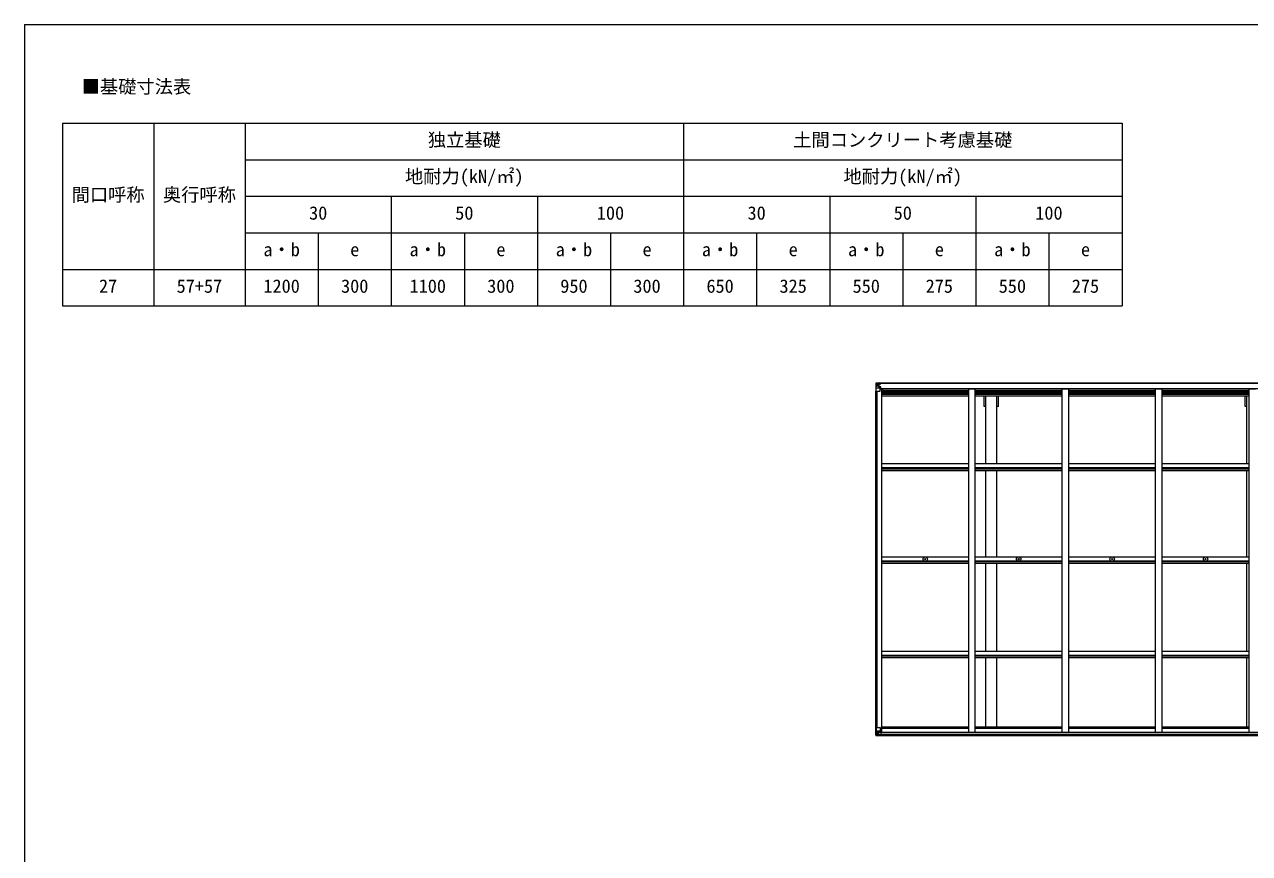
# Model space of a CAD drawing. Units: millimetres at full size, with parts at other scales. Extents: x -9783 to 9892, y -6828 to 6752.
# Drawn here: x -9783 to -395, y 401 to 6752 of the extents above; entities that cross this region are included whole.
import ezdxf
from ezdxf.enums import TextEntityAlignment as Align

# ---------------------------------------------------------------- set-up
doc = ezdxf.new("R2010")
doc.units = ezdxf.units.MM
doc.header["$LTSCALE"] = 35
for name, color, linetype, lineweight in [('0-1_本体', 4, 'Continuous', 9), ('0-2_部品', 7, 'Continuous', 9), ('1-0_FRAME', 7, 'Continuous', 18), ('F-0_240', 7, 'Continuous', 9)]:
    doc.layers.add(name, color=color, linetype=linetype, lineweight=lineweight)
doc.styles.add('ＭＳ ゴシック', font='')
doc.styles.get('ＭＳ ゴシック').set_extended_font_data('MS Gothic')

msp = doc.modelspace()

# ---------------------------------------------------------------- linework, layer by layer
at = {"layer": '0-1_本体'}
for p, q in [((2488.37, 4003.36), (-3236.63, 4003.36)), ((2488.38, 4001.3), (-3236.63, 4001.3)), ((-3226.13, 3961.07), (-3213.13, 3961.07)), ((-3213.13, 1331.15), (-3213.13, 3961.07)), ((-3205.63, 3948.03), (-3205.63, 3963.1)), ((-3205.63, 3963.1), (2457.37, 3963.1)), ((-2547.13, 3948.03), (-3205.63, 3948.03)), ((-2547.13, 3961.07), (-2497.13, 3961.07)), ((-2547.13, 1331.15), (-2547.13, 3961.07)), ((-2497.13, 1331.15), (-2497.13, 3961.07)), ((-1831.13, 3948.03), (-2497.13, 3948.03)), ((-1831.13, 3961.07), (-1781.13, 3961.07)), ((-1831.13, 1331.15), (-1831.13, 3961.07)), ((-1781.13, 1331.15), (-1781.13, 3961.07)), ((-1115.13, 3948.03), (-1781.13, 3948.03)), ((-1115.13, 3961.07), (-1065.13, 3961.07)), ((-1115.13, 1331.15), (-1115.13, 3961.07)), ((-1065.13, 1331.15), (-1065.13, 3961.07)), ((-399.13, 3948.03), (-1065.13, 3948.03)), ((-399.13, 3961.07), (-349.13, 3961.07)), ((-399.13, 1331.15), (-399.13, 3961.07)), ((-3258.13, 1367.5), (-3258.13, 3942.6)), ((-3249.13, 1367.5), (-3249.13, 3942.6)), ((-3248.43, 1367.5), (-3248.43, 3942.6)), ((-2547.13, 3938.66), (-3213.13, 3938.66)), ((-3213.13, 3931.59), (-2547.13, 3931.59)), ((-2547.13, 3927.8), (-3213.13, 3927.8)), ((-2547.13, 3916.46), (-3213.13, 3916.46)), ((-2547.13, 3903.64), (-3213.13, 3903.64)), ((-1831.13, 3938.66), (-2497.13, 3938.66)), ((-2497.13, 3931.59), (-1831.13, 3931.59)), ((-1831.13, 3927.8), (-2497.13, 3927.8)), ((-1831.13, 3916.46), (-2497.13, 3916.46)), ((-1831.13, 3903.64), (-2497.13, 3903.64)), ((-2416.63, 3386.07), (-2416.63, 3903.64)), ((-2331.63, 3386.07), (-2331.63, 3903.64)), ((-2319.13, 3824.86), (-2319.13, 3903.64)), ((-1115.13, 3938.66), (-1781.13, 3938.66)), ((-1781.13, 3931.59), (-1115.13, 3931.59)), ((-1115.13, 3927.8), (-1781.13, 3927.8)), ((-1115.13, 3916.46), (-1781.13, 3916.46)), ((-1115.13, 3903.64), (-1781.13, 3903.64)), ((-399.13, 3938.66), (-1065.13, 3938.66)), ((-1065.13, 3931.59), (-399.13, 3931.59)), ((-399.13, 3927.8), (-1065.13, 3927.8)), ((-399.13, 3916.46), (-1065.13, 3916.46)), ((-399.13, 3903.64), (-1065.13, 3903.64)), ((-416.63, 3386.07), (-416.63, 3903.64)), ((-2319.13, 3824.86), (-2331.63, 3824.86)), ((-2547.13, 3385.77), (-3213.13, 3385.77)), ((-1831.13, 3385.77), (-2497.13, 3385.77)), ((-1115.13, 3385.77), (-1781.13, 3385.77)), ((-399.13, 3385.77), (-1065.13, 3385.77)), ((-2547.13, 3356.8), (-3213.13, 3356.8)), ((-2547.13, 3346.7), (-3213.13, 3346.7)), ((-2547.13, 3333.83), (-3213.13, 3333.83)), ((-1831.13, 3356.8), (-2497.13, 3356.8)), ((-1831.13, 3346.7), (-2497.13, 3346.7)), ((-1831.13, 3333.83), (-2497.13, 3333.83)), ((-2416.63, 2671.29), (-2416.63, 3334.11)), ((-2331.63, 2671.29), (-2331.63, 3334.11)), ((-1115.13, 3356.8), (-1781.13, 3356.8)), ((-1115.13, 3346.7), (-1781.13, 3346.7)), ((-1115.13, 3333.83), (-1781.13, 3333.83)), ((-399.13, 3356.8), (-1065.13, 3356.8)), ((-399.13, 3346.7), (-1065.13, 3346.7)), ((-399.13, 3333.83), (-1065.13, 3333.83)), ((-416.63, 2671.29), (-416.63, 3334.11)), ((-2547.13, 2671.36), (-3213.13, 2671.36)), ((-2547.13, 2641.93), (-3213.13, 2641.93)), ((-2547.13, 2634.72), (-3213.13, 2634.72)), ((-1831.13, 2671.36), (-2497.13, 2671.36)), ((-1831.13, 2641.93), (-2497.13, 2641.93)), ((-1831.13, 2634.72), (-2497.13, 2634.72)), ((-1115.13, 2671.36), (-1781.13, 2671.36)), ((-1115.13, 2641.93), (-1781.13, 2641.93)), ((-1115.13, 2634.72), (-1781.13, 2634.72)), ((-399.13, 2671.36), (-1065.13, 2671.36)), ((-399.13, 2641.93), (-1065.13, 2641.93)), ((-399.13, 2634.72), (-1065.13, 2634.72)), ((-2547.13, 2621.75), (-3213.13, 2621.75)), ((-1831.13, 2621.75), (-2497.13, 2621.75)), ((-2416.63, 1947.38), (-2416.63, 2621.74)), ((-2331.63, 1947.38), (-2331.63, 2621.74)), ((-1115.13, 2621.75), (-1781.13, 2621.75)), ((-399.13, 2621.75), (-1065.13, 2621.75)), ((-416.63, 1947.38), (-416.63, 2621.74)), ((-2547.13, 1947.43), (-3213.13, 1947.43)), ((-2547.13, 1917.64), (-3213.13, 1917.64)), ((-2547.13, 1913.66), (-3213.13, 1913.66)), ((-2547.13, 1900.64), (-3213.13, 1900.64)), ((-1831.13, 1947.43), (-2497.13, 1947.43)), ((-1831.13, 1917.64), (-2497.13, 1917.64)), ((-1831.13, 1913.66), (-2497.13, 1913.66)), ((-1831.13, 1900.64), (-2497.13, 1900.64)), ((-2416.63, 1368.39), (-2416.63, 1900.3)), ((-2331.63, 1368.39), (-2331.63, 1900.3)), ((-1115.13, 1947.43), (-1781.13, 1947.43)), ((-1115.13, 1917.64), (-1781.13, 1917.64)), ((-1115.13, 1913.66), (-1781.13, 1913.66)), ((-1115.13, 1900.64), (-1781.13, 1900.64)), ((-399.13, 1947.43), (-1065.13, 1947.43)), ((-399.13, 1917.64), (-1065.13, 1917.64)), ((-399.13, 1913.66), (-1065.13, 1913.66)), ((-399.13, 1900.64), (-1065.13, 1900.64)), ((-416.63, 1368.39), (-416.63, 1900.3)), ((-3222.16, 1331.15), (2473.91, 1331.15)), ((-3221.63, 1328.79), (2473.37, 1328.79)), ((-2547.13, 1359.26), (-3213.71, 1359.26)), ((-2547.13, 1368.39), (-3213.44, 1368.39)), ((-1831.13, 1368.39), (-2497.13, 1368.39)), ((-1831.13, 1359.26), (-2497.13, 1359.26)), ((-1115.13, 1368.39), (-1781.13, 1368.39)), ((-1115.13, 1359.26), (-1781.13, 1359.26)), ((-399.13, 1368.39), (-1065.13, 1368.39)), ((-399.13, 1359.26), (-1065.13, 1359.26)), ((-3231.63, 1306.65), (2483.37, 1306.65)), ((-3231.63, 1305.7), (2483.37, 1305.7)), ((-3221.63, 1313.14), (2473.37, 1313.14))]:
    msp.add_line(p, q, dxfattribs=at)
for points in [[(-2416.63, 3824.86), (-2429.13, 3824.86), (-2429.13, 3903.64)], [(-416.63, 3824.86), (-429.13, 3824.86), (-429.13, 3903.64)]]:
    msp.add_lwpolyline(points, dxfattribs=at)
at = {"layer": '0-2_部品'}
for p, q in [((-3260.13, 4003.31), (-3260.13, 4003.27)), ((-3259.19, 4004.32), (-3259.19, 4004.32)), ((-3259.19, 4004.27), (-3259.19, 4004.31)), ((-3250.22, 4004.7), (-3258.14, 4004.23)), ((-3257.28, 4003.26), (-3257.28, 4003.19)), ((-3257.28, 3942.6), (-3257.28, 4003.19)), ((-3256.74, 3969.49), (-3252.6, 3981.57)), ((-3256.74, 3969.49), (-3250.13, 3969.27)), ((-3253.31, 3999.81), (-3256.05, 4003.48)), ((-3252.46, 3996.31), (-3250.13, 3996.36)), ((-3252.46, 3982.83), (-3252.46, 3996.31)), ((-3250.13, 3982.8), (-3252.46, 3982.83)), ((-3238.13, 4005.49), (-3250.13, 4004.71)), ((-3250.13, 3996.36), (-3238.13, 3996.36)), ((-3250.13, 3982.8), (-3238.13, 3982.8)), ((-3250.13, 3982.8), (-3250.13, 3982.8)), ((-3250.13, 3969.27), (-3226.13, 3969.27)), ((-3244.65, 3989.16), (-3244.65, 3988.2)), ((-3239.13, 3996.36), (-3238.13, 3996.36)), ((-3231.63, 4006), (-3238.13, 4005.6)), ((-3238.13, 3979.51), (-3238.13, 4005.6)), ((-3238.13, 4004.72), (-3231.63, 4005.12)), ((-3236.63, 3999.9), (-3238.13, 3999.9)), ((-3236.63, 3996.36), (-3238.13, 3996.36)), ((-3236.63, 3982.8), (-3238.13, 3982.8)), ((-3237.3, 3979.25), (-3226.95, 3977.59)), ((-3237.3, 3978.61), (-3237.3, 3979.25)), ((-3226.95, 3976.96), (-3237.3, 3978.61)), ((-3231.63, 4004.19), (-3236.63, 4004.1)), ((-3236.13, 3999.54), (-3236.63, 3999.54)), ((-3232.63, 3994.61), (-3236.63, 3994.61)), ((-3232.63, 3986.4), (-3236.63, 3986.4)), ((-3236.52, 3998.24), (-3232.63, 3998.24)), ((-3236.13, 4000.56), (-3236.13, 3998.61)), ((-3228.13, 4000.56), (-3236.13, 4000.56)), ((-3228.13, 4000.54), (-3236.13, 4000.54)), ((-3226.13, 3998.7), (-3236.13, 3998.61)), ((-3236.13, 3998.44), (-3236.13, 3998.61)), ((-3236.13, 3998.61), (-3236.13, 3998.61)), ((-3232.63, 3978.5), (-3232.63, 3998.47)), ((-3231.63, 4005.12), (-3231.63, 4006)), ((-3231.63, 4004.6), (-3231.63, 4005.12)), ((-3231.63, 4004.6), (-3231.63, 4004.19)), ((-3231.63, 4004.19), (-3231.63, 4003.37)), ((-3229.63, 4001.31), (-3229.63, 4000.56)), ((-3226.95, 3977.59), (-3226.95, 3976.96)), ((-3226.68, 3977.52), (-3222.63, 3977.48)), ((-3226.63, 4003.8), (-3226.63, 4003.37)), ((-3226.33, 4003.8), (-3226.63, 4003.8)), ((-3226.33, 4003.8), (-3224.64, 4003.37)), ((-3226.13, 4000.3), (-3221.13, 4000.3)), ((-3226.13, 3998.7), (-3226.13, 4000.3)), ((-3226.13, 3943.6), (-3226.13, 3976.7)), ((-3221.63, 3965.6), (-3226.13, 3965.6)), ((-3205.63, 3961.69), (-3226.13, 3961.69)), ((-3221.63, 3977.47), (-3222.63, 3977.48)), ((-3222.63, 3975.75), (-3221.63, 3975.75)), ((-3221.63, 3961.69), (-3221.63, 3977.47)), ((-3221.13, 4001.31), (-3221.13, 4000.3)), ((-3221.13, 4000.3), (-3220.13, 4000.3)), ((-3220.13, 4000.3), (-3220.13, 4001.31)), ((-3220.13, 4000.3), (-3220.13, 3998.74)), ((-3220.13, 3998.62), (-3220.13, 3998.74)), ((-3257.28, 3942.6), (-3227.13, 3942.6)), ((-2882.37, 2657.16), (-2881.26, 2657.17)), ((-2882.37, 2656.16), (-2881.26, 2656.14)), ((-2881.26, 2657.17), (-2880.75, 2657.28)), ((-2881.26, 2656.14), (-2880.75, 2656.04)), ((-2880.65, 2657.79), (-2880.75, 2657.28)), ((-2880.65, 2655.52), (-2880.75, 2656.04)), ((-2880.63, 2658.9), (-2880.65, 2657.79)), ((-2880.63, 2654.41), (-2880.65, 2655.52)), ((-2879.63, 2658.9), (-2879.61, 2657.79)), ((-2879.63, 2654.41), (-2879.61, 2655.52)), ((-2879.61, 2657.79), (-2879.51, 2657.28)), ((-2879.61, 2655.52), (-2879.51, 2656.04)), ((-2878.99, 2657.17), (-2879.51, 2657.28)), ((-2878.99, 2656.14), (-2879.51, 2656.04)), ((-2877.88, 2657.16), (-2878.99, 2657.17)), ((-2877.88, 2656.16), (-2878.99, 2656.14)), ((-2166.37, 2657.16), (-2165.26, 2657.17)), ((-2166.37, 2656.16), (-2165.26, 2656.14)), ((-2165.26, 2657.17), (-2164.75, 2657.28)), ((-2165.26, 2656.14), (-2164.75, 2656.04)), ((-2164.65, 2657.79), (-2164.75, 2657.28)), ((-2164.65, 2655.52), (-2164.75, 2656.04)), ((-2164.63, 2658.9), (-2164.65, 2657.79)), ((-2164.63, 2654.41), (-2164.65, 2655.52)), ((-2163.63, 2658.9), (-2163.61, 2657.79)), ((-2163.63, 2654.41), (-2163.61, 2655.52)), ((-2163.61, 2657.79), (-2163.51, 2657.28)), ((-2163.61, 2655.52), (-2163.51, 2656.04)), ((-2162.99, 2657.17), (-2163.51, 2657.28)), ((-2162.99, 2656.14), (-2163.51, 2656.04)), ((-2161.88, 2657.16), (-2162.99, 2657.17)), ((-2161.88, 2656.16), (-2162.99, 2656.14)), ((-1450.37, 2657.16), (-1449.26, 2657.17)), ((-1450.37, 2656.16), (-1449.26, 2656.14)), ((-1449.26, 2657.17), (-1448.75, 2657.28)), ((-1449.26, 2656.14), (-1448.75, 2656.04)), ((-1448.65, 2657.79), (-1448.75, 2657.28)), ((-1448.65, 2655.52), (-1448.75, 2656.04)), ((-1448.63, 2658.9), (-1448.65, 2657.79)), ((-1448.63, 2654.41), (-1448.65, 2655.52)), ((-1447.63, 2658.9), (-1447.61, 2657.79)), ((-1447.63, 2654.41), (-1447.61, 2655.52)), ((-1447.61, 2657.79), (-1447.51, 2657.28)), ((-1447.61, 2655.52), (-1447.51, 2656.04)), ((-1446.99, 2657.17), (-1447.51, 2657.28)), ((-1446.99, 2656.14), (-1447.51, 2656.04)), ((-1445.88, 2657.16), (-1446.99, 2657.17)), ((-1445.88, 2656.16), (-1446.99, 2656.14)), ((-734.37, 2657.16), (-733.26, 2657.17)), ((-734.37, 2656.16), (-733.26, 2656.14)), ((-733.26, 2657.17), (-732.75, 2657.28)), ((-733.26, 2656.14), (-732.75, 2656.04)), ((-732.65, 2657.79), (-732.75, 2657.28)), ((-732.65, 2655.52), (-732.75, 2656.04)), ((-732.63, 2658.9), (-732.65, 2657.79)), ((-732.63, 2654.41), (-732.65, 2655.52)), ((-731.63, 2658.9), (-731.61, 2657.79)), ((-731.63, 2654.41), (-731.61, 2655.52)), ((-731.61, 2657.79), (-731.51, 2657.28)), ((-731.61, 2655.52), (-731.51, 2656.04)), ((-730.99, 2657.17), (-731.51, 2657.28)), ((-730.99, 2656.14), (-731.51, 2656.04)), ((-729.88, 2657.16), (-730.99, 2657.17)), ((-729.88, 2656.16), (-730.99, 2656.14)), ((-3260.13, 1367.51), (-3227.13, 1367.51)), ((-3260.13, 1306.8), (-3260.13, 1367.51)), ((-3257.28, 1367.51), (-3257.28, 1306.92)), ((-3256.74, 1340.63), (-3250.13, 1340.84)), ((-3256.74, 1340.63), (-3252.6, 1328.54)), ((-3250.13, 1327.31), (-3252.46, 1327.28)), ((-3252.46, 1327.28), (-3252.46, 1313.81)), ((-3250.13, 1340.84), (-3226.13, 1340.84)), ((-3250.13, 1327.31), (-3250.13, 1327.31)), ((-3238.13, 1327.31), (-3250.13, 1327.31)), ((-3245.61, 1320.95), (-3245.61, 1321.91)), ((-3238.13, 1331.29), (-3231.63, 1331.29)), ((-3238.13, 1331.29), (-3238.13, 1304.51)), ((-3226.95, 1333.15), (-3237.3, 1331.5)), ((-3237.3, 1331.5), (-3237.3, 1331.29)), ((-3234.6, 1331.29), (-3226.95, 1332.52)), ((-3231.63, 1331.29), (-3222.63, 1331.26)), ((-3226.95, 1332.52), (-3226.95, 1333.15)), ((-3226.13, 1366.51), (-3226.13, 1333.41)), ((-3221.63, 1330.35), (-3221.63, 1310.2)), ((-3259.19, 1305.84), (-3259.19, 1305.8)), ((-3250.22, 1305.41), (-3258.14, 1305.88)), ((-3257.28, 1306.85), (-3257.28, 1306.92)), ((-3253.31, 1310.3), (-3256.05, 1306.63)), ((-3252.46, 1313.81), (-3250.13, 1313.75)), ((-3250.13, 1313.75), (-3238.13, 1313.75)), ((-3238.13, 1304.62), (-3250.13, 1305.41)), ((-3231.63, 1304.11), (-3231.63, 1310.05)), ((-3222.63, 1309.48), (-3231.63, 1309.43))]:
    msp.add_line(p, q, dxfattribs=at)
for points in [[(-3260.13, 4003.27), (-3260.13, 3942.6), (-3257.28, 3942.6)], [(-3259.19, 4004.32), (-3250.13, 4004.87), (-3238.13, 4005.6)], [(-3246.57, 3990.12), (-3247.53, 3990.12), (-3247.53, 3991.08), (-3246.57, 3991.08)], [(-3245.61, 3992.04), (-3245.61, 3993), (-3244.65, 3993), (-3244.65, 3992.04)], [(-3244.65, 3988.2), (-3245.61, 3988.2), (-3245.61, 3989.16)], [(-3243.69, 3991.08), (-3242.73, 3991.08), (-3242.73, 3990.12), (-3243.69, 3990.12)], [(-3231.63, 4004.6), (-3236.63, 4004.6), (-3236.63, 3979.14)], [(-3236.13, 3999.54), (-3228.13, 3999.54), (-3228.13, 4001.31)], [(-3221.13, 3998.57), (-3236.13, 3998.44), (-3236.13, 3998.44)], [(-3226.13, 3998.7), (-3226.13, 3998.68), (-3220.13, 3998.74)], [(-3222.63, 3977.48), (-3222.63, 3975.75), (-3226.13, 3975.73)], [(-3246.57, 1319.03), (-3247.53, 1319.03), (-3247.53, 1319.99), (-3246.57, 1319.99)], [(-3245.61, 1321.91), (-3244.65, 1321.91), (-3244.65, 1320.95)], [(-3244.65, 1318.07), (-3244.65, 1317.11), (-3245.61, 1317.11), (-3245.61, 1318.07)], [(-3243.69, 1319.99), (-3242.73, 1319.99), (-3242.73, 1319.03), (-3243.69, 1319.03)], [(-3259.19, 1305.8), (-3250.13, 1305.24), (-3231.63, 1304.11)], [(-3221.63, 1310.2), (-3221.64, 1310.09), (-3231.63, 1310.05)]]:
    msp.add_lwpolyline(points, dxfattribs=at)
for centre, radius in [((-3245.13, 3990.6), 5.3), ((-2880.13, 2656.66), 17), ((-2880.13, 2656.66), 4), ((-2164.13, 2656.66), 17), ((-2164.13, 2656.66), 4), ((-1448.13, 2656.66), 17), ((-1448.13, 2656.66), 4), ((-732.13, 2656.66), 17), ((-732.13, 2656.66), 4), ((-3245.13, 1319.51), 5.3)]:
    msp.add_circle(centre, radius, dxfattribs=at)
for centre, radius, start, end in [((-3259.13, 4003.32), 1, 93.50017, 180.00079), ((-3259.13, 4003.31), 0.999, 93.4424, 179.95083), ((-3259.13, 4003.27), 0.999, 93.4424, 179.95083), ((-3257.97, 4016.92), 12.7, 269.24466, 275.10311), ((-3256, 4003.31), 1.28, 131.17831, 182.45895), ((-3246.57, 3992.04), 0.96, 270, 0), ((-3246.57, 3989.16), 0.96, 0, 90), ((-3243.69, 3992.04), 0.96, 180, 270), ((-3243.69, 3989.16), 0.96, 90, 180), ((-3237.19, 3980.18), 0.937, 182.32209, 263.26766), ((-3237.19, 3979.54), 0.937, 182.32209, 263.26766), ((-3236.13, 4001.06), 0.5, 179.99802, 269.99691), ((-3236.13, 4001.04), 0.5, 180.00109, 270.00109), ((-3236.13, 3998.11), 0.5, 90.52895, 180.04464), ((-3236.11, 3997.93), 0.513, 91.88028, 181.04707), ((-3227.13, 3943.6), 1, 270, 0), ((-3227.06, 3976.66), 0.937, 2.32209, 83.26766), ((-3227.06, 3976.03), 0.937, 2.32209, 83.26766), ((-3220.99, 4006.26), 7.69, 268.96999, 276.43426), ((-2880.13, 2656.66), 2.3, 167.44414, 192.55586), ((-2880.13, 2656.66), 2.3, 77.44414, 102.55586), ((-2880.13, 2656.66), 2.3, 257.44414, 282.55586), ((-2880.13, 2656.66), 2.3, 347.44414, 12.55586), ((-2164.13, 2656.66), 2.3, 167.44414, 192.55586), ((-2164.13, 2656.66), 2.3, 77.44414, 102.55586), ((-2164.13, 2656.66), 2.3, 257.44414, 282.55586), ((-2164.13, 2656.66), 2.3, 347.44414, 12.55586), ((-1448.13, 2656.66), 2.3, 167.44414, 192.55586), ((-1448.13, 2656.66), 2.3, 77.44414, 102.55586), ((-1448.13, 2656.66), 2.3, 257.44414, 282.55586), ((-1448.13, 2656.66), 2.3, 347.44414, 12.55586), ((-732.13, 2656.66), 2.3, 167.44414, 192.55586), ((-732.13, 2656.66), 2.3, 77.44414, 102.55586), ((-732.13, 2656.66), 2.3, 257.44414, 282.55586), ((-732.13, 2656.66), 2.3, 347.44414, 12.55586), ((-3246.57, 1320.95), 0.96, 270, 0), ((-3246.57, 1318.07), 0.96, 0, 90), ((-3243.69, 1320.95), 0.96, 180, 270), ((-3243.69, 1318.07), 0.96, 90, 180), ((-3237.19, 1330.57), 0.937, 96.73234, 129.06602), ((-3227.13, 1366.51), 1, 0, 90), ((-3227.06, 1334.08), 0.937, 276.73234, 357.67791), ((-3227.06, 1333.45), 0.937, 276.73234, 357.67791), ((-3259.13, 1306.84), 0.999, 180.04917, 266.5576), ((-3259.13, 1306.8), 0.999, 180.04917, 266.5576), ((-3259.13, 1306.79), 1, 179.99921, 266.49983), ((-3257.97, 1293.19), 12.7, 84.89689, 90.75534), ((-3256, 1306.8), 1.28, 177.54105, 228.82169)]:
    msp.add_arc(centre, radius, start, end, dxfattribs=at)
for centre, major_axis, ratio, start_param, end_param in [((-3058.19, 4016.63), (201, 12.36), 0.060933, 3.1373463, 3.1378449), ((-3257.19, 4004.39), (2, 0.12), 0.060933, 3.1378449, 4.2119296), ((-3256.02, 3971.83), (0.85, 2.32), 0.403757, 2.3087461, 3.2744049), ((-3257, 4001.3), (-0.02, 3), 0.466854, 5.5234897, 6.1575023), ((-3255.33, 3996.23), (0.03, 5), 0.573921, 4.7320603, 5.5159136), ((-3253.86, 3982.86), (0, 3), 0.468246, 4.2703918, 4.7058971), ((-3331.88, 3996.36), (81.75, 0), 0.061163, 0, 0.0007725), ((-3256.02, 1338.28), (0.85, -2.32), 0.403757, 3.0087805, 3.9744392), ((-3253.86, 1327.26), (0, -3), 0.468246, 1.5772882, 2.0127935), ((-3222.63, 1330.35), (1, -0.021), 0.906239, 0.0187047, 1.589501), ((-3257.19, 1305.72), (2, -0.12), 0.060933, 2.0712557, 3.1453404), ((-3058.19, 1293.49), (201, -12.36), 0.060933, 3.1453404, 3.145839), ((-3257, 1308.82), (-0.02, -3), 0.466854, 0.125683, 0.7596956), ((-3255.33, 1313.89), (0.03, -5), 0.573921, 0.7672717, 1.551125), ((-3331.88, 1313.75), (81.75, 0), 0.061163, 6.2824128, 6.2831853), ((-3222.63, 1310.19), (1, 0.012), 0.707053, 4.7036637, 6.124411)]:
    msp.add_ellipse(centre, major_axis=major_axis, ratio=ratio, start_param=start_param, end_param=end_param, dxfattribs=at)
at = {"layer": '1-0_FRAME'}
for p, q in [((-9492.16, 5995.98), (-1372.16, 5995.98)), ((-9492.16, 5995.98), (-9492.16, 4595.98)), ((-8792.16, 5995.98), (-8792.16, 4595.98)), ((-4732.16, 5995.98), (-4732.16, 4595.98)), ((-8092.16, 5715.98), (-1372.16, 5715.98)), ((-8092.16, 5435.98), (-1372.16, 5435.98)), ((-3612.16, 5435.98), (-3612.16, 4595.98)), ((-8092.16, 5155.98), (-1372.16, 5155.98)), ((-3052.16, 5155.98), (-3052.16, 4595.98)), ((-1932.16, 5155.98), (-1932.16, 4595.98))]:
    msp.add_line(p, q, dxfattribs=at)
for points in [[(-8092.16, 5995.98), (-8092.16, 5715.98), (-8092.16, 4875.98), (-8092.16, 4595.98)], [(-1372.16, 5995.98), (-1372.16, 5155.98), (-1372.16, 4595.98)], [(-6972.16, 5435.98), (-6972.16, 5155.98), (-6972.16, 4595.98)], [(-5852.16, 5435.98), (-5852.16, 5155.98), (-5852.16, 4595.98)], [(-2492.16, 5435.98), (-2492.16, 4875.98), (-2492.16, 4595.98)], [(-7532.16, 5155.98), (-7532.16, 4875.98), (-7532.16, 4595.98)], [(-6412.16, 5155.98), (-6412.16, 4875.98), (-6412.16, 4595.98)], [(-5292.16, 5155.98), (-5292.16, 4875.98), (-5292.16, 4595.98)], [(-4172.16, 5155.98), (-4172.16, 4875.98), (-4172.16, 4595.98)], [(-9492.16, 4875.98), (-8092.16, 4875.98), (-1372.16, 4875.98)], [(-9492.16, 4595.98), (-8792.16, 4595.98), (-4732.16, 4595.98), (-2492.16, 4595.98), (-1372.16, 4595.98)]]:
    msp.add_lwpolyline(points, dxfattribs=at)
at = {"layer": 'F-0_240', "color": 5}
for q in [(-9783.03, -6828.1), (9396.97, 6751.9)]:
    msp.add_line((-9783.03, 6751.9), q, dxfattribs=at)

# ---------------------------------------------------------------- texts
at = {"layer": '1-0_FRAME', "style": 'ＭＳ ゴシック'}
for s, p in [('■基礎寸法表', (-9344.74, 6193.99)), ('独立基礎', (-6692.16, 5785.98)), ('土間コンクリート考慮基礎', (-3892.16, 5785.98)), ('地耐力(kN/㎡)', (-6867.16, 5505.98)), ('地耐力(kN/㎡)', (-3507.16, 5505.98)), ('間口呼称', (-9422.16, 5365.98)), ('奥行呼称', (-8722.16, 5365.98)), ('30', (-7602.16, 5225.98)), ('50', (-6482.16, 5225.98)), ('100', (-5397.16, 5225.98)), ('30', (-4242.16, 5225.98)), ('50', (-3122.16, 5225.98)), ('100', (-2037.16, 5225.98)), ('a・b', (-7952.16, 4945.98)), ('a・b', (-6832.16, 4945.98)), ('a・b', (-5712.16, 4945.98)), ('a・b', (-4592.16, 4945.98)), ('a・b', (-3472.16, 4945.98)), ('a・b', (-2352.16, 4945.98)), ('e', (-7287.16, 4945.98)), ('e', (-6167.16, 4945.98)), ('e', (-5047.16, 4945.98)), ('e', (-3927.16, 4945.98)), ('e', (-2807.16, 4945.98)), ('e', (-1687.16, 4945.98)), ('27', (-9212.16, 4665.98)), ('57+57', (-8617.16, 4665.98)), ('1200', (-7952.16, 4665.98)), ('300', (-7357.16, 4665.98)), ('1100', (-6832.16, 4665.98)), ('300', (-6237.16, 4665.98)), ('950', (-5677.16, 4665.98)), ('300', (-5117.16, 4665.98)), ('650', (-4557.16, 4665.98)), ('325', (-3997.16, 4665.98)), ('550', (-3437.16, 4665.98)), ('275', (-2877.16, 4665.98)), ('550', (-2317.16, 4665.98)), ('275', (-1757.16, 4665.98))]:
    msp.add_text(s, height=102.6, dxfattribs=at).set_placement(p, align=Align.BOTTOM_LEFT)

doc.saveas('drawing.dxf')
